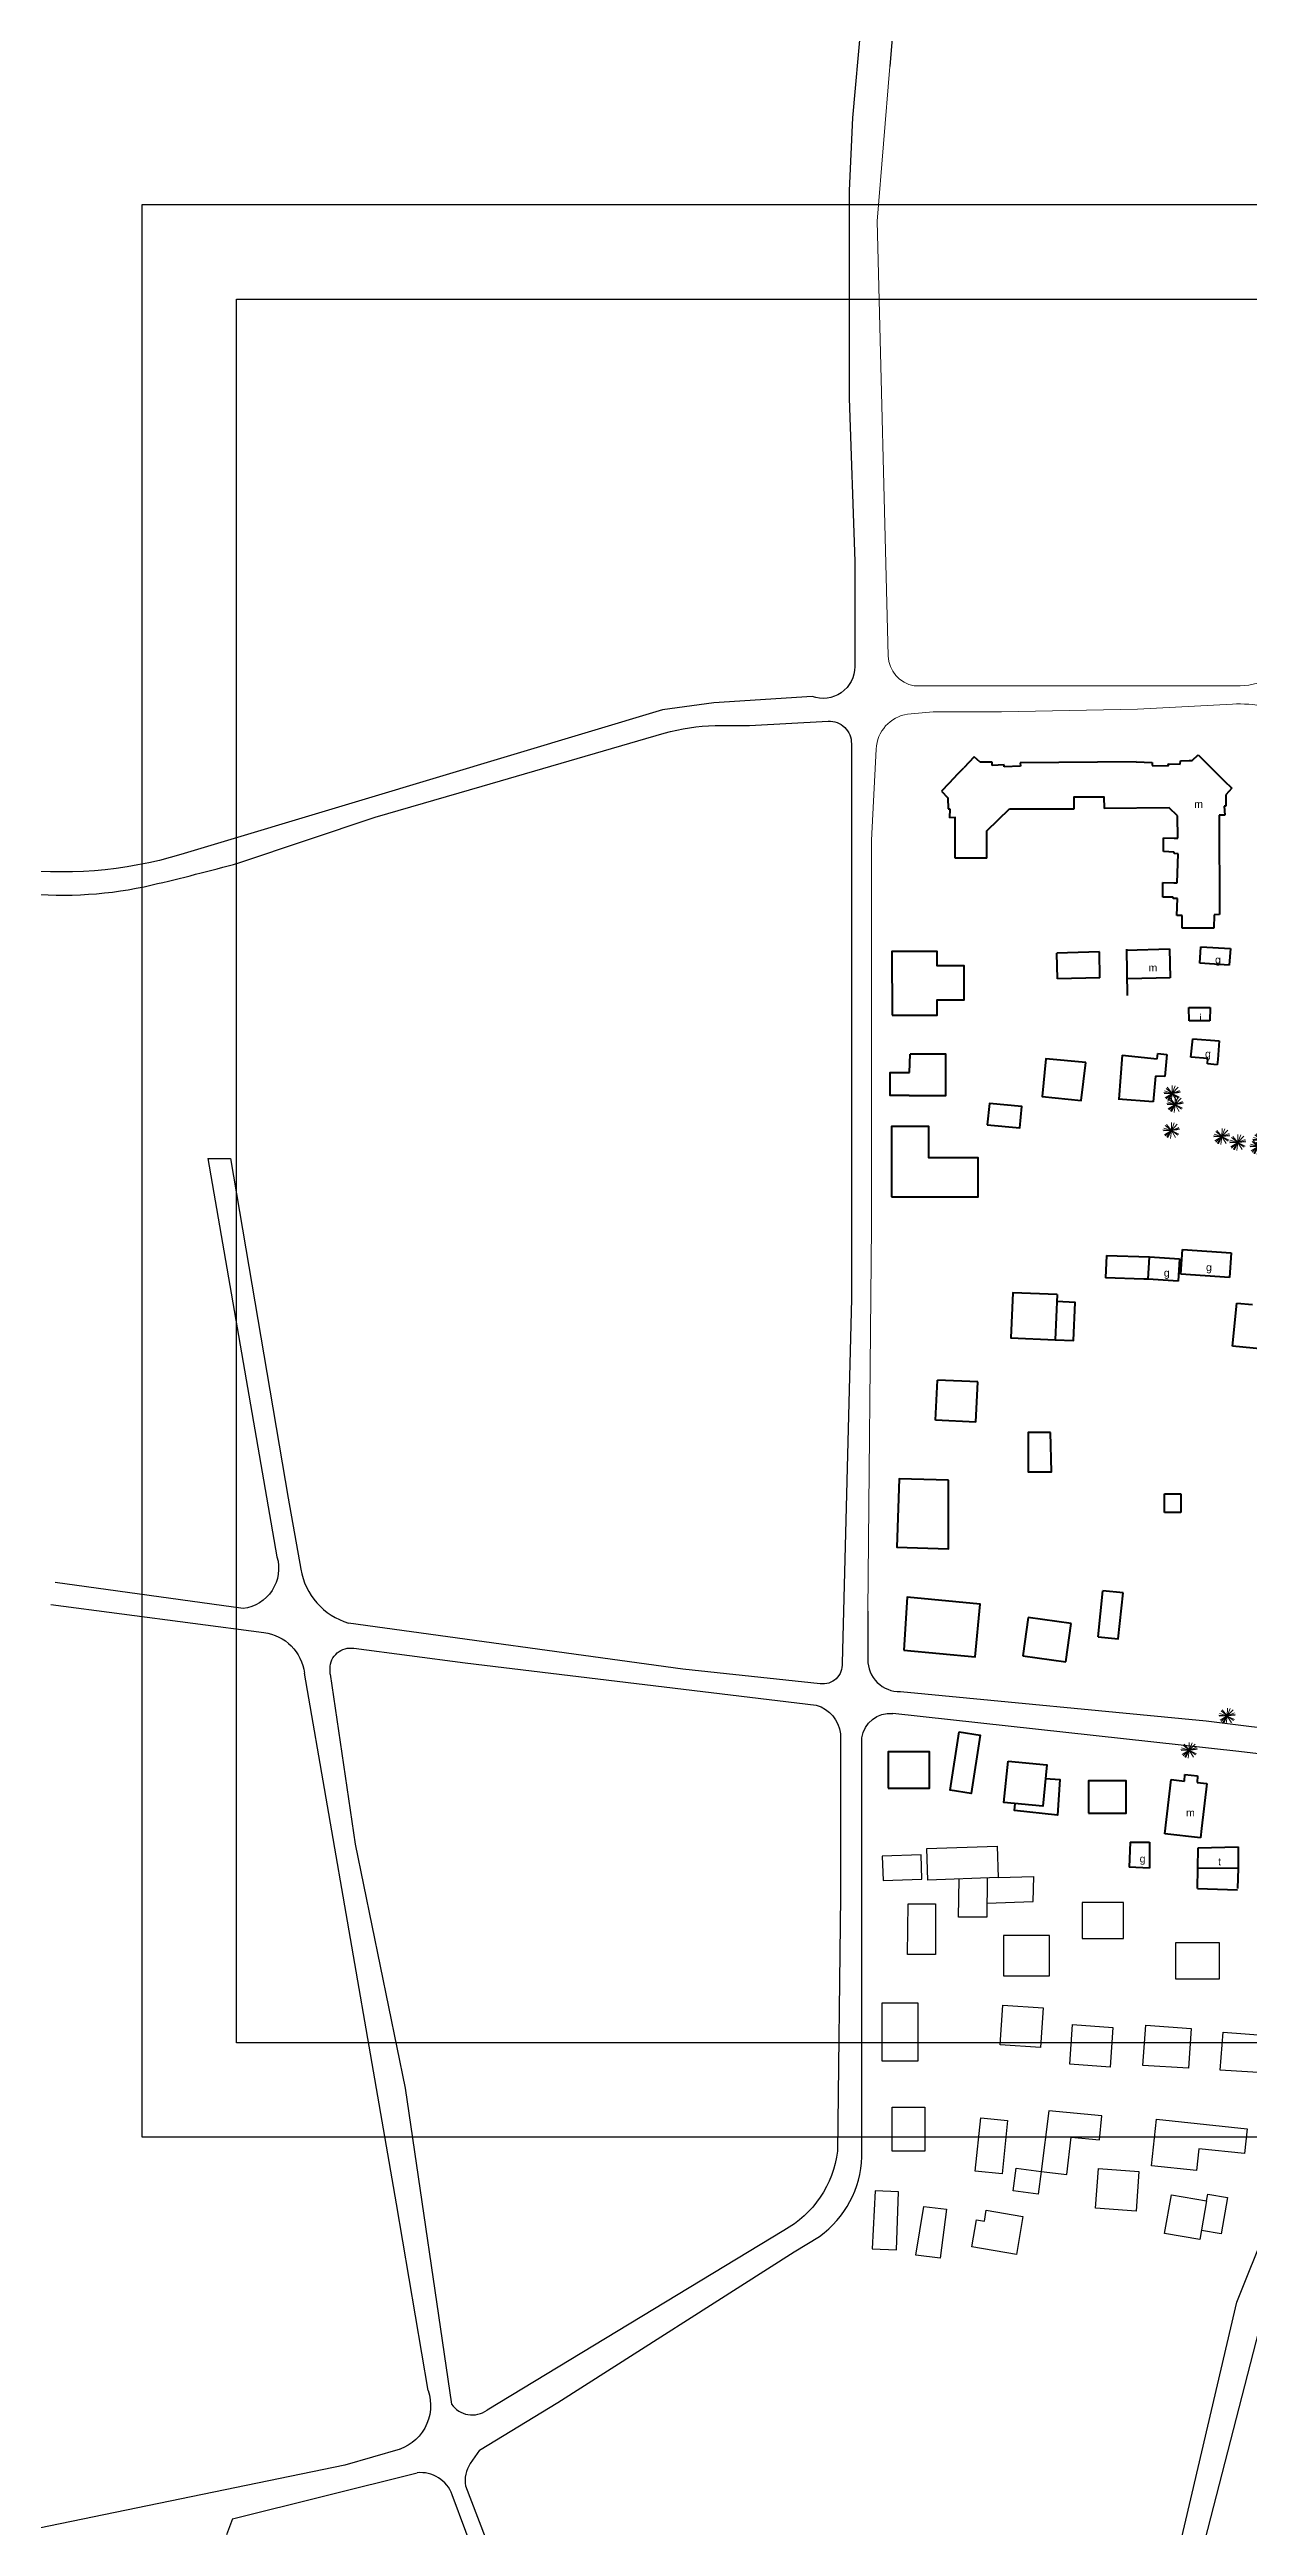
# Model space of a CAD drawing. Header units: millimetres. Extents: x -105266 to 178069, y 491 to 168574.
# Drawn here: x 74431 to 103001, y 64042 to 123069 of the extents above; entities that cross this region are included whole.
import ezdxf
from ezdxf.enums import TextEntityAlignment as Align

# ---------------------------------------------------------------- set-up
doc = ezdxf.new("R2010")
doc.units = ezdxf.units.MM
doc.linetypes.add('1', pattern=[0])
doc.linetypes.add('KOJ', pattern=[0])
for name, color, linetype, lineweight in [('A-SCIANY KONSTR MUROWANE', 30, 'Continuous', 40), ('A-WIDOK', 111, 'Continuous', 15), ('A-wykończenia', 6, 'Continuous', 13)]:
    doc.layers.add(name, color=color, linetype=linetype, lineweight=lineweight)
for name, color, linetype in [('EBUOA_T_0', 7, 'Continuous'), ('EBUPP_L_0', 7, '1'), ('SDRPK_L_0', 7, 'KOJ')]:
    doc.layers.add(name, color=color, linetype=linetype)
doc.styles.get("Standard").update_dxf_attribs({"font": 'arial.ttf'})

# ---------------------------------------------------------------- blocks, each defined once
blk = doc.blocks.new('A$C12F46005')
at = {"lineweight": -2}
for p, q in [((0, 0), (-51.2966, 4.4435)), ((-0.9943, -0.1757), (-46.7966, 14.1285)), ((-0.9768, -0.3809), (-37.8314, 29.6356)), ((-0.8373, -0.2722), (-30.5106, 36.5267)), ((-0.9943, -0.1757), (-0.4362, 46.9746)), ((-0.9768, -0.3809), (45.9591, 10.9001)), ((-0.9768, -0.3809), (47.0929, 4.915)), ((-0.8373, -0.2722), (34.1161, 36.8542)), ((-0.8373, -0.2722), (34.1161, 36.8542)), ((-0.8373, -0.2722), (42.3487, 17.7378)), ((-0.8024, -0.6531), (16.1685, 44.9432)), ((-0.8373, -0.2722), (-48.6105, -1.2878)), ((-0.9943, -0.1757), (-42.471, -25.8995)), ((-0.9768, -0.3809), (-37.8314, -32.719)), ((-0.8373, -0.2722), (-27.7326, -38.8674)), ((-0.9768, -0.3809), (-26.6687, -42.1683)), ((-0.8373, -0.2722), (-21.3308, -42.6576)), ((-0.9768, -0.3809), (-7.0989, -47.7908)), ((-0.9943, -0.1757), (-0.8373, -0.2722)), ((-0.9943, -0.1757), (-0.9768, -0.3809)), ((-0.9768, -0.3809), (36.9194, -28.1191)), ((-0.9768, -0.3809), (23.8952, -42.2046)), ((-0.9768, -0.3809), (-0.9768, -0.3809)), ((-0.8373, -0.2722), (-0.8024, -0.6531)), ((-0.8024, -0.6531), (42.9592, -21.855))]:
    blk.add_line(p, q, dxfattribs=at)
blk.add_circle((-0.9943, -0.1757), 1.0096, dxfattribs=at)
blk = doc.blocks.new('A$C46E24D2F')
at = {"layer": 'A-WIDOK', "xscale": 4, "yscale": 4, "zscale": 4}
for p in [(-5984, 6043), (-5647, 5617), (-4457, 4238), (-4208, 3878), (-3881, 3493), (-3235, 2793), (-933, 3189), (-665, 2919), (-2927, 2448), (-384, 2613), (-123, 2463), (-14109, 1770), (-2643, 2146), (-2272, 1783), (663, 1693), (-16623, 1421), (-16554, 1159), (-14265, 1276), (-1994, 1535), (-1694, 1236), (974, 1517), (1309, 1128), (-16643, 536), (-14118, 927), (-14095, 553), (-1336, 914), (-994, 683), (1662, 854), (1900, 621), (-15439, 392), (-15060, 249), (-14573, 153), (-14506, 310), (-14074, 237), (-579, 258), (-281, 4), (2325, 250), (256, -438), (2724, -565), (-1386, -833), (-1061, -1079), (1139, -1031), (1566, -1338), (-625, -1401), (-267, -1681), (5043, -1837), (142, -1999), (1384, -2767), (1898, -3079), (2318, -3219), (80, -6559), (-2684, -11250), (-11885, -11579), (-11319, -11744), (-10537, -11497), (-3267, -12063), (-2793, -12371), (-13541, -12927), (-12500, -13051), (-10491, -13101), (-10437, -12666), (-15312, -13415), (-14391, -13533), (-14111, -13501), (-16218, -14233), (-12392, -13769), (-12010, -13818), (-11490, -13870), (-6603, -14354), (-4988, -14355), (-8807, -15123)]:
    blk.add_blockref('A$C12F46005', p, dxfattribs=at)

msp = doc.modelspace()

# ---------------------------------------------------------------- linework, layer by layer
for points in [[(76637.79, 119373.55), (137553.45, 119373.55), (137553.45, 73318.24), (76637.79, 73318.24)], [(78890.28, 117121.06), (135300.96, 117121.06), (135300.96, 75570.73), (78890.28, 75570.73)]]:
    msp.add_lwpolyline(points, close=True)
at = {"layer": 'A-SCIANY KONSTR MUROWANE', "ltscale": 10}
for p, q in [((101661.13, 106127.26), (101799.13, 106260.26)), ((101799.13, 106260.26), (102059.13, 106003.26)), ((96076.99, 105808.66), (95862.77, 105581.08)), ((96466.87, 106215.63), (96214.75, 105950.89)), ((96608.82, 106086.86), (96466.87, 106215.63)), ((96679.79, 106089.01), (96608.82, 106086.86)), ((96890.06, 106083.36), (96679.79, 106089.01)), ((96895.35, 106007.49), (96890.06, 106083.36)), ((97181.04, 106022.13), (96895.35, 106007.49)), ((97180.4, 105977.09), (97181.04, 106022.13)), ((97568.07, 105993.81), (97180.4, 105977.09)), ((100325.13, 106090.26), (97562.78, 106069.69)), ((97562.78, 106069.69), (97568.07, 105993.81)), ((100325.13, 106090.26), (100708.13, 106081.26)), ((100708.13, 106081.26), (100705.13, 106005.26)), ((100705.13, 106005.26), (101093.13, 106000.26)), ((101093.13, 106000.26), (101091.13, 106045.26)), ((101091.13, 106045.26), (101377.13, 106039.26)), ((101377.13, 106039.26), (101380.13, 106115.26)), ((101380.13, 106115.26), (101590.13, 106127.26)), ((101590.13, 106127.26), (101661.13, 106127.26)), ((102059.13, 106003.26), (102201.13, 105865.26)), ((102201.13, 105865.26), (102422.13, 105644.26)), ((95862.77, 105581.08), (95683.23, 105397.57)), ((95683.23, 105397.57), (95836.73, 105239.16)), ((95836.73, 105239.16), (95841.07, 104975.15)), ((102422.13, 105644.26), (102607.13, 105466.26)), ((102462.13, 105307.26), (102459.13, 105257.26)), ((102459.13, 105257.26), (102462.13, 105039.26)), ((102607.13, 105466.26), (102462.13, 105307.26)), ((95841.07, 104975.15), (95881.15, 104973.36)), ((95881.15, 104973.36), (95872.65, 104758.01)), ((96767.44, 104450.66), (97304.42, 104972.52)), ((97304.42, 104972.52), (98845.11, 104972.52)), ((101111.13, 105000.26), (99559.32, 104981.26)), ((101312.13, 104810.26), (101111.13, 105000.26)), ((101320.13, 104276.26), (101312.13, 104810.26)), ((102437.13, 104821.26), (102300.13, 104826.26)), ((102300.13, 104826.26), (102314.13, 102456.26)), ((102462.13, 105039.26), (102422.13, 105036.26)), ((102422.13, 105036.26), (102437.13, 104821.26)), ((96767.44, 103795.71), (96767.44, 104450.66)), ((100972.13, 103954.26), (100979.13, 104284.26)), ((101227.13, 103944.26), (100972.13, 103954.26)), ((100979.13, 104284.26), (101227.13, 104275.26)), ((101227.13, 104275.26), (101320.13, 104276.26)), ((101227.13, 103912.26), (101227.13, 103944.26)), ((101324.13, 103904.26), (101227.13, 103912.26)), ((101300.13, 103211.26), (101324.13, 103904.26)), ((96767.44, 103795.71), (96009.44, 103794.71)), ((100959.13, 102867.26), (100963.13, 103218.26)), ((101205.13, 102870.26), (100959.13, 102867.26)), ((100963.13, 103218.26), (101221.13, 103214.26)), ((101203.13, 102839.26), (101205.13, 102870.26)), ((101308.13, 102836.26), (101203.13, 102839.26)), ((101221.13, 103214.26), (101300.13, 103211.26)), ((101294.13, 102434.26), (101308.13, 102836.26)), ((101418.13, 102430.26), (101294.13, 102434.26)), ((101421.13, 102129.26), (101418.13, 102430.26)), ((102179.13, 102130.26), (101421.13, 102129.26)), ((102185.13, 102447.26), (102179.13, 102130.26)), ((102314.13, 102456.26), (102185.13, 102447.26)), ((99447.55, 101562.67), (98436.55, 101537.67)), ((100098.13, 101608.26), (101119.13, 101637.26)), ((101119.13, 101637.26), (101135.13, 100949.26)), ((101840.13, 101299.26), (101865.13, 101682.26)), ((101865.13, 101682.26), (102569.13, 101644.26)), ((102569.13, 101644.26), (102542.13, 101250.26)), ((99462.72, 100949.26), (98451.72, 100924.26)), ((101135.13, 100949.26), (100124.13, 100924.26)), ((102542.13, 101250.26), (101840.13, 101299.26)), ((101582.13, 100242.26), (102085.13, 100243.26)), ((101585.13, 99921.26), (101582.13, 100242.26)), ((102077.13, 99925.26), (101585.13, 99921.26)), ((102085.13, 100243.26), (102077.13, 99925.26)), ((101631.13, 99059.26), (101672.13, 99493.26)), ((101672.13, 99493.26), (102306.13, 99447.26)), ((102306.13, 99447.26), (102267.13, 99000.26)), ((99988.13, 99101.26), (100826.13, 99016.26)), ((100785.13, 98604.26), (100727.13, 97989.26)), ((101011.13, 98596.26), (100785.13, 98604.26)), ((100826.13, 99016.26), (100837.13, 99141.26)), ((100837.13, 99141.26), (101056.13, 99119.26)), ((101056.13, 99119.26), (101011.13, 98596.26)), ((102029.13, 99021.26), (101631.13, 99059.26)), ((102023.13, 98898.26), (102029.13, 99021.26)), ((102254.13, 98877.26), (102023.13, 98898.26)), ((102267.13, 99000.26), (102254.13, 98877.26)), ((100727.13, 97989.26), (99899.13, 98052.26)), ((101388.13, 93881.26), (101427.13, 94470.26)), ((101427.13, 94470.26), (102590.13, 94395.26)), ((99619.13, 94331.26), (100645.13, 94297.26)), ((100612.13, 93762.26), (100645.13, 94297.26)), ((100645.13, 94297.26), (101356.13, 94253.26)), ((101356.13, 94253.26), (101323.13, 93718.26)), ((102550.13, 93808.26), (101388.13, 93881.26)), ((102590.13, 94395.26), (102550.13, 93808.26)), ((100509.13, 93763.26), (99590.13, 93801.26)), ((100612.13, 93762.26), (100509.13, 93763.26)), ((101323.13, 93718.26), (100612.13, 93762.26)), ((102622.13, 92170.26), (102726.13, 93196.26)), ((102726.13, 93196.26), (103100.13, 93159.26)), ((103604.13, 92071.26), (102622.13, 92170.26)), ((101003.13, 88652.26), (101388.13, 88651.26)), ((101003.13, 88204.26), (101003.13, 88652.26)), ((101388.13, 88651.26), (101388.13, 88203.26)), ((101388.13, 88203.26), (101003.13, 88204.26)), ((99422.83, 85242.68), (99534.29, 86336.09)), ((100015.28, 86291.59), (99534.29, 86336.09)), ((97751.73, 85705.92), (97621.99, 84790.04)), ((98777.29, 85560.64), (97751.73, 85705.92)), ((98647.55, 84644.77), (98777.29, 85560.64)), ((97621.99, 84790.04), (98647.55, 84644.77)), ((101009.13, 80551.26), (101155.13, 81843.26)), ((101155.13, 81843.26), (101478.13, 81806.26)), ((101478.13, 81806.26), (101486.13, 81960.26)), ((101486.13, 81960.26), (101784.13, 81929.26)), ((101784.13, 81929.26), (101775.13, 81774.26)), ((101775.13, 81774.26), (102007.13, 81746.26)), ((102007.13, 81746.26), (101884.13, 80674.26)), ((100180.13, 80350.26), (100646.13, 80348.26)), ((100646.13, 80348.26), (100646.13, 79729.26)), ((101860.13, 80454.26), (101009.13, 80551.26)), ((101884.13, 80674.26), (101860.13, 80454.26)), ((100646.13, 79729.26), (100159.13, 79753.26)), ((101787.13, 79241.26), (101792.13, 79724.26)), ((101792.13, 79724.26), (101805.13, 80214.26)), ((102756.13, 79733.26), (101792.13, 79724.26)), ((101805.13, 80214.26), (102755.13, 80237.26)), ((102756.13, 79733.26), (102743.13, 79245.26)), ((102755.13, 80237.26), (102756.13, 79733.26))]:
    msp.add_line(p, q, dxfattribs=at)
for points in [[(96076.99, 105808.66), (96214.75, 105950.89)], [(98845.11, 104972.52), (98845.11, 105258.69), (99555.93, 105258.69), (99559.32, 104981.26)], [(96009.44, 103794.71), (96009.44, 104767.15), (95872.65, 104758.01)], [(94508.78, 100057.16), (95582.47, 100057.16), (95582.47, 100418.81), (96225.87, 100418.81), (96225.87, 101234.53), (95582.47, 101234.53), (95582.47, 101572.07), (94500.71, 101572.07), (94508.78, 100057.16)], [(98451.72, 100924.26), (98436.55, 101537.67)], [(99462.72, 100949.26), (99447.55, 101562.67)], [(100121.13, 100524.26), (100102.13, 101633.26)], [(94912.13, 98141.52), (94458.78, 98141.52), (94458.78, 98693.95), (94924.07, 98693.95)], [(94912.13, 98141.52), (95792.22, 98141.52), (95792.22, 99130.41), (94936.01, 99130.41)], [(94924.07, 98693.95), (94936.01, 99130.41)], [(99126.81, 98925.19), (98169.8, 99016.75), (98083.55, 98115.26), (99016.63, 98025.99), (99126.81, 98925.19)], [(99988.13, 99101.26), (99908.26, 98051.57)], [(96777.4, 97446.28), (97553.9, 97369.45), (97604.18, 97877.61), (96827.68, 97954.44), (96777.4, 97446.28)], [(99619.13, 94331.26), (99590.13, 93801.26)], [(98440.56, 93398.66), (97383.88, 93442.35), (97339.45, 92367.68), (98396.12, 92323.98)], [(98440.56, 93398.66), (98396.12, 92323.98)], [(98396.12, 92323.98), (98835.12, 92305.83), (98872.62, 93212.82), (98433.62, 93230.97)], [(95546.22, 90401.79), (95590.6, 91359.65)], [(96548.46, 91315.27), (95590.6, 91359.65)], [(96504.08, 90357.41), (96548.46, 91315.27)], [(96504.08, 90357.41), (95546.22, 90401.79)], [(98284.97, 90113.15), (97749.1, 90113.15), (97749.1, 89173.33), (98306.84, 89173.33), (98284.97, 90113.15)], [(95852.72, 88975.02), (94674.54, 89011.25), (94624.26, 87376.59), (95852.72, 87338.8), (95852.72, 88975.02)], [(94791.53, 84925.45), (96487.66, 84763.33), (96607.58, 86018), (94864.64, 86184.6), (94791.53, 84925.45)], [(99422.83, 85242.68), (99893.58, 85194.7), (100015.28, 86291.59)], [(96103.08, 82975.28), (96605.28, 82899.61), (96396.26, 81512.45), (95894.06, 81588.12), (96103.08, 82975.28)], [(97270.89, 82282.28), (98199.19, 82191.12), (98102.25, 81203.91), (97173.95, 81295.07), (97270.89, 82282.28)], [(98167.68, 81870.26), (98506.96, 81840.59), (98452.16, 80996.54), (97429.43, 81107.09), (97445.27, 81268.43)], [(100180.13, 80350.26), (100159.13, 79753.26)], [(101787.13, 79241.26), (102742.35, 79215.81)]]:
    msp.add_lwpolyline(points, dxfattribs=at)
for points in [[(94493.98, 95728), (96559.26, 95728), (96559.26, 96657.11), (95386.74, 96657.11), (95386.74, 97401.22), (94493.98, 97401.22)], [(94412.13, 81637.41), (95397.12, 81637.41), (95397.12, 82499.47), (94412.13, 82499.47)], [(99185.78, 81036.28), (100089.88, 81036.28), (100089.88, 81807.98), (99185.78, 81807.98)]]:
    msp.add_lwpolyline(points, close=True, dxfattribs=at)
at = {"layer": 'A-wykończenia', "ltscale": 10}
for points in [[(94452.27, 122661.65), (94151, 118977.34), (94415.47, 108619.12, 0.36087789), (95037.22, 107907.63), (97353.73, 107907.63), (102805.74, 107907.63, 0.30037131), (104093.09, 108757.7, -0.66031847)], [(93928.29, 85854.1), (94020.92, 95024.4), (94020.92, 104225.78), (94128.23, 106397.48, -0.35573052), (94879.72, 107232.3), (95489.32, 107284.29), (97115.19, 107284.29), (100354.79, 107351.79), (102619.45, 107469.77, -0.06339887), (103389.13, 107412.26, -0.51915934)]]:
    msp.add_lwpolyline(points, format="xyb", dxfattribs=at)
at = {"layer": 'EBUPP_L_0'}
for points in [[(94275.5, 80017.53), (94295.32, 79432.5), (95219.6, 79463.81), (95199.78, 80048.84), (94275.5, 80017.53)], [(96775.12, 79494.65), (96767.33, 78561.19), (96091.17, 78558.95), (96107.59, 79471.35)], [(97038.62, 79503.84), (97885, 79533.38)], [(97869.9, 78934.34), (97885, 79533.38)], [(94891.62, 78880.16), (95539.9, 78880.16), (95539.9, 77671.19), (94879.23, 77671.19), (94891.62, 78880.16)], [(96770.13, 78895.96), (97869.9, 78934.34)], [(97148.85, 76468.39), (98111.51, 76400.43), (98044.78, 75455.08), (97082.12, 75523.04), (97148.85, 76468.39)], [(98807.33, 76000.18), (99769.99, 75932.22), (99703.26, 74986.87), (98740.6, 75054.83), (98807.33, 76000.18)], [(102399.2, 75819.43), (103551.58, 75731.19), (103493.14, 74843.15), (102330.3, 74919.67), (102399.2, 75819.43)], [(96625.58, 73778.64), (97257.22, 73717.3), (97129.73, 72445.64), (96489.75, 72509.8), (96625.58, 73778.64)], [(100810.01, 73745.08), (102968.9, 73518.36), (102907.04, 72929.31), (101817.04, 73043.78), (101762.3, 72522.5), (100693.79, 72634.72), (100810.39, 73745.04)], [(94105.73, 72039.1), (94030.31, 70661.07), (94611.53, 70635.23), (94665.06, 72017.44), (94105.73, 72039.1)], [(97462.06, 72577.58), (98058.22, 72499.49), (97987.32, 71958.24), (97391.16, 72036.32), (97462.06, 72577.58)], [(99425.49, 72572.8), (100388.15, 72504.85), (100321.42, 71559.5), (99358.76, 71627.45), (99425.49, 72572.8)], [(95262.48, 71669.3), (95801.32, 71601.64), (95655.08, 70436.94), (95071.27, 70510.25), (95262.48, 71669.3)], [(101163.85, 71945.31), (102003.2, 71798.6), (101842.26, 70877.83), (101002.91, 71024.54), (101163.85, 71945.31)], [(102003.2, 71798.6), (102032.22, 71964.59), (102503.47, 71882.22), (102351.67, 71013.8), (101880.43, 71096.17)]]:
    msp.add_lwpolyline(points, dxfattribs=at)
for points in [[(95337.91, 80194.6), (97012.47, 80253.04), (97038.62, 79503.84), (95364.05, 79445.4)], [(99038.59, 78052.24), (100023.58, 78052.24), (100023.58, 78914.29), (99038.59, 78914.29)], [(97162.3, 77166.12), (98260.96, 77166.12), (98260.96, 78122.89), (97162.3, 78122.89)], [(101262.29, 77088.6), (102307.6, 77088.6), (102307.6, 77950.65), (101262.29, 77950.65)], [(94263.98, 75137.17), (95128.95, 75137.17), (95128.95, 76514.33), (94263.98, 76514.33)], [(100551.87, 75984.36), (101638.21, 75907.67), (101571.47, 74962.32), (100484.52, 75030.28)], [(94511.09, 74032.84), (95288.01, 74032.84), (95288.01, 72988.54), (94511.09, 72988.54)], [(99450.69, 73259.02), (99504.78, 73826.08), (98247.31, 73943.11), (98058.1, 72498.6), (98675.75, 72428.44), (98777.1, 73320.73)], [(96753.34, 71581.15), (97626.69, 71429.84), (97469.64, 70523.36), (96410.89, 70706.78), (96522.12, 71348.82), (96707.52, 71316.7)]]:
    msp.add_lwpolyline(points, close=True, dxfattribs=at)
at = {"layer": 'SDRPK_L_0', "linetype": 'KOJ'}
for p, q in [((94705.68, 83936.59), (101995.13, 83239.26)), ((102771.13, 82506.26), (94528.97, 83416.53)), ((101995.13, 83239.26), (104226.13, 82960.26)), ((104616.13, 82288.26), (102771.13, 82506.26))]:
    msp.add_line(p, q, dxfattribs=at)
msp.add_lwpolyline([(112966.59, 119551.66, -0.00421719), (106254.05, 127286.88, -0.024), (102426.36, 132236.1, 0.0586893), (100761.21, 133852.42, 0.35732019), (99560.69, 133536.03, -0.01272784), (95627.48, 128607.17, 0.14913809), (94852.12, 126861.59, -0.00717254), (94729.31, 126049.68), (94452.27, 122661.65)], format="xyb", dxfattribs=at)
at = {"layer": 'SDRPK_L_0'}
for points in [[(72110.54, 128513.29), (78546.57, 127531.78), (82509.27, 127006.52), (87786.15, 127006.52), (91428.09, 126635.49), (92980.43, 126458.88, -0.2552523), (93763.74, 125907.76), (93763.74, 123651.46), (93566.5, 121439.19), (93486.66, 119709.25), (93486.66, 117573.74), (93486.66, 114763.51), (93621.83, 110864.41), (93621.83, 108362.13, -0.52244305), (92604.22, 107654.06), (90258.92, 107503.64), (89038.63, 107334.23), (81872.51, 105180.6), (77557.86, 103883.92, -0.10743233), (73406.35, 103559.86)], [(71093.45, 97912.74), (70211.16, 102213.84, -0.47931528), (71198.76, 103406.55), (71975.12, 103248.23, 0.02481227), (73824.56, 102965.76, 0.08315507), (76873.3, 103161.09, 0.00883187), (78945.43, 103684.84), (82188.14, 104777.27), (84739.44, 105516.86), (89078.65, 106774.74, -0.06453845), (90290.08, 106961.86), (91107.45, 106961.86), (92986.35, 107062.64, -0.43700082), (93538.34, 106526.96), (93538.34, 102367.6), (93538.34, 98234.24), (93538.34, 93300.85), (93317.35, 84616.34, -0.4797069), (92796.78, 84122.6), (89519.75, 84471.37), (81555.1, 85570.7)], [(78205.02, 96644.19), (78739.67, 96644.19), (80121.28, 88547.4), (80418.28, 86856.17, 0.28632152), (81555.1, 85570.7, -0.24113661)], [(78205.02, 96644.19), (79851.35, 87150.55), (79851.35, 87150.55, -0.4635531), (79044.69, 85917.21, -14.00914451)], [(74465.6, 86013.62), (79539.11, 85346.65, -0.34090913), (80505.84, 84375.21, 0.88143531)], [(93928.29, 85854.1), (93928.29, 84701.83, 0.41883536), (94705.68, 83936.59, 0.98436884)], [(81116.13, 84353.63), (81116.13, 84488.55, -0.46349983), (81683.22, 84968.87), (84334.99, 84623.47), (92701.79, 83611.28, -0.31049271), (93276.28, 82928.77), (93276.28, 79055.63), (93204.08, 72987.35, -0.24224498), (91930.17, 71096.52), (84856.53, 66811.18)], [(81116.13, 84353.63), (81716.56, 80298.63), (82903.97, 74484.11), (84008.42, 66957.12, 0.41494104), (84856.53, 66811.18, 0.22824332)], [(93786.02, 82693.49), (93786.02, 82836.42, -0.39923629), (94528.97, 83416.53, 0.18658128)], [(84675.08, 65863.03), (86546.11, 66999.5), (92172.93, 70584.63), (92780.75, 70954.39, 0.2332887), (93786.02, 72850.48), (93786.02, 77942.47), (93786.02, 82693.49)], [(105056.13, 76093.26), (104680.06, 74067.66), (104062.19, 71145.41), (103383.77, 69246.94), (102095.59, 64248.59), (101251.2, 60972.18), (100807.93, 58033.37, 0.38494113), (101246.14, 57372.06), (102351.54, 57372.06), (105135.69, 57525.41), (107992.04, 57964.7), (110586.03, 57964.7), (112295.26, 57838.25, 0.31186737), (113461.15, 58522.57), (115084.38, 65561.1), (116769.6, 72868.43), (118362.45, 78936.45, 0.25173794), (118231.13, 79481.26, 36.34973322)], [(89717.56, 55824.95), (91107.76, 55617.6), (93136, 55744.53), (95509.35, 56052.78), (98358.07, 56422.77, 0.24306349), (100120.4, 57644.12), (100741.48, 60912.68), (101660.42, 64839.08), (102724.55, 69385.85), (103444.93, 71193.55), (104711.13, 77588.26)], [(83449.74, 67283.38), (83449.74, 67283.38, -0.44823264), (82651.14, 65847.78, -18.39078839)], [(84675.08, 65863.03), (84458.23, 65541.91, 0.19718301), (84347.15, 65006.49), (84953.81, 63411.89), (86028.18, 60587.95), (87455.14, 57530.64), (87805.54, 56817.33, 0.22614001), (89717.56, 55824.95, -0.07212197)], [(85652.94, 60425.75), (84029.38, 64795.49, 0.33972424), (83189.25, 65322.29, 0.00787424)]]:
    msp.add_lwpolyline(points, format="xyb", dxfattribs=at)
for points in [[(79044.69, 85917.21), (74561.89, 86535.95)], [(83449.74, 67283.38), (82702.19, 71732.26), (80505.84, 84375.21)], [(82782.68, 65885.99), (81469.5, 65504.59), (37181.32, 56372.44), (30898.49, 54627.46)], [(78794.69, 64222.86), (83189.25, 65322.29)], [(78794.69, 64222.86), (78647.71, 63840.66)]]:
    msp.add_lwpolyline(points, dxfattribs=at)

# ---------------------------------------------------------------- block references
at = {"layer": 'A-wykończenia', "ltscale": 10}
msp.add_blockref('A$C46E24D2F', (117811.13, 96773.26), dxfattribs=at)

# ---------------------------------------------------------------- texts
at = {"layer": 'A-SCIANY KONSTR MUROWANE', "ltscale": 10}
for s, p in [('m', (101707.13, 105177.26)), ('m', (100619.13, 101279.26)), ('g', (102204.13, 101469.26)), ('i', (101832.13, 100083.26)), ('g', (101965.13, 99226.26))]:
    msp.add_text(s, height=180, dxfattribs=at).set_placement(p, align=Align.TOP_LEFT)
at = {"layer": 'EBUOA_T_0'}
for s, p in [('g', (100984.13, 94007.26)), ('g', (101989.13, 94139.26)), ('m', (101513.13, 81141.26)), ('g', (100408.13, 80045.26)), ('t', (102277.13, 79977.26))]:
    msp.add_text(s, height=180, dxfattribs=at).set_placement(p, align=Align.TOP_LEFT)

doc.saveas('drawing.dxf')
